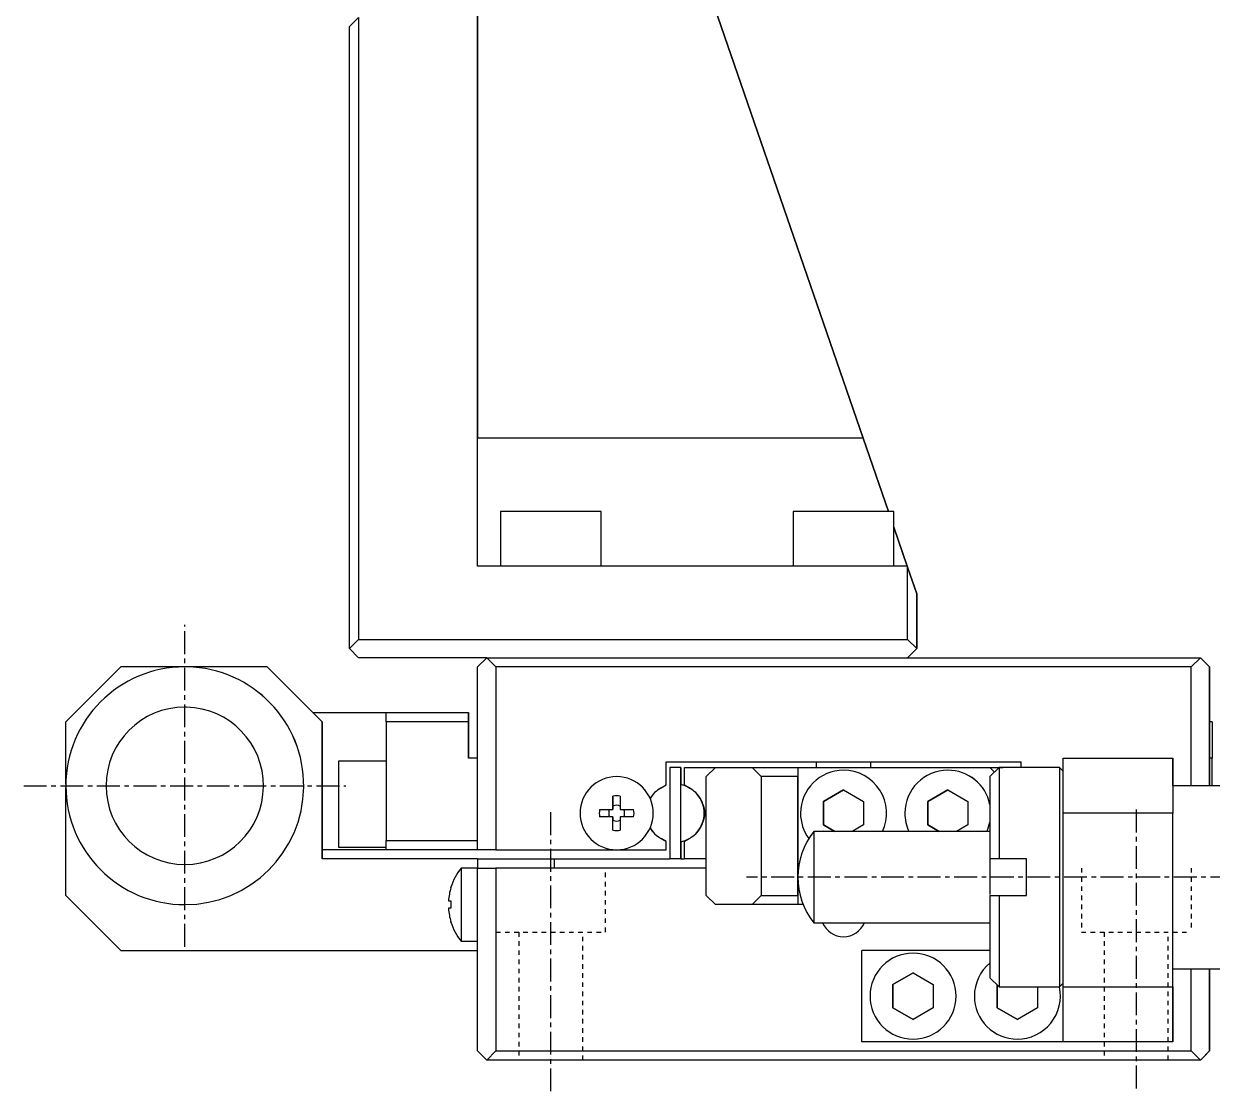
# Model space of a CAD drawing. Extents: x 93 to 329, y 82 to 330.
# Drawn here: x 225 to 290, y 82.5 to 140.8 of the extents above; entities that cross this region are included whole.
import ezdxf

# ---------------------------------------------------------------- set-up
doc = ezdxf.new("R2010")
doc.units = 0
doc.linetypes.add('CENTER', pattern=[2, 1.25, -0.25, 0.25, -0.25])
doc.linetypes.add('DOT', pattern=[0.5, 0.25, -0.25])
doc.layers.get('0').update_dxf_attribs({"linetype": 'CONTINUOUS'})
doc.layers.add('CENTER', color=1, linetype='CENTER')

msp = doc.modelspace()

# ---------------------------------------------------------------- linework, layer by layer
at = {"color": 7, "linetype": 'CONTINUOUS'}
for p, q in [((249.8, 179.357), (249.8, 118.156)), ((249.8, 111.156), (249.8, 179.357)), ((270.874, 118.156), (249.8, 179.357)), ((249.8, 179.357), (270.873, 118.156)), ((242.8, 140.656), (243.3, 141.156)), ((243.3, 141.156), (243.3, 107.156)), ((242.8, 106.656), (242.8, 140.656)), ((270.873, 118.156), (272.251, 114.156)), ((272.251, 114.156), (270.874, 118.156)), ((253.8, 114.156), (251.05, 114.156)), ((251.05, 114.156), (251.05, 111.156)), ((256.55, 114.156), (253.8, 114.156)), ((256.55, 111.156), (256.55, 114.156)), ((269.8, 114.156), (267.05, 114.156)), ((267.05, 114.156), (267.05, 111.156)), ((272.55, 114.156), (269.8, 114.156)), ((272.55, 111.156), (272.55, 114.156)), ((273.284, 111.156), (272.55, 113.288)), ((272.55, 113.287), (273.284, 111.156)), ((273.283, 111.156), (249.8, 111.156)), ((273.284, 111.156), (273.283, 111.156)), ((273.3, 111.108), (273.283, 111.156)), ((273.284, 111.156), (273.301, 111.108)), ((273.284, 111.156), (273.284, 111.156)), ((273.3, 107.156), (273.3, 111.108)), ((273.3, 111.108), (273.8, 109.656)), ((273.801, 109.656), (273.301, 111.108)), ((273.8, 109.656), (273.8, 106.656)), ((273.801, 109.656), (273.8, 109.656)), ((273.801, 106.656), (273.801, 109.656)), ((243.3, 107.156), (242.8, 106.656)), ((242.8, 106.656), (243.3, 106.156)), ((243.3, 107.156), (273.3, 107.156)), ((273.8, 106.656), (273.3, 107.156)), ((273.3, 106.156), (273.8, 106.656)), ((273.801, 106.656), (273.301, 106.156)), ((273.8, 106.656), (273.801, 106.656)), ((250.3, 106.156), (243.3, 106.156)), ((249.8, 105.656), (250.3, 106.156)), ((250.3, 106.156), (252.3, 106.156)), ((250.3, 106.156), (250.8, 105.656)), ((252.3, 106.156), (252.301, 106.156)), ((252.3, 106.156), (252.3, 106.156)), ((252.301, 106.156), (268.3, 106.156)), ((268.3, 106.156), (268.301, 106.156)), ((268.301, 106.156), (268.5, 106.156)), ((268.5, 106.156), (284.3, 106.156)), ((268.5, 106.156), (268.5, 106.156)), ((284.3, 106.156), (284.301, 106.156)), ((284.3, 106.156), (284.3, 106.156)), ((284.301, 106.156), (289.3, 106.156)), ((288.8, 105.656), (289.3, 106.156)), ((289.3, 106.156), (289.8, 105.656)), ((289.3, 106.156), (289.301, 106.156)), ((289.801, 105.656), (289.301, 106.156)), ((230.3, 105.656), (227.3, 102.656)), ((233.8, 105.656), (230.3, 105.656)), ((233.796, 105.656), (233.796, 105.656)), ((238.3, 105.656), (233.8, 105.656)), ((238.3, 105.656), (241.3, 102.656)), ((241.3, 102.656), (238.3, 105.656)), ((238.3, 105.656), (238.3, 105.656)), ((249.8, 95.656), (249.8, 105.656)), ((288.8, 105.656), (250.8, 105.656)), ((250.8, 105.656), (250.8, 95.656)), ((288.8, 99.156), (288.8, 105.656)), ((289.8, 105.656), (289.8, 99.156)), ((289.801, 105.656), (289.8, 105.656)), ((289.801, 102.656), (289.801, 105.656)), ((227.3, 99.248), (227.3, 102.656)), ((240.8, 103.156), (244.8, 103.156)), ((241.3, 102.656), (241.3, 95.156)), ((241.3, 95.156), (241.3, 102.656)), ((241.3, 102.656), (241.3, 102.656)), ((244.8, 103.156), (249.3, 103.156)), ((244.8, 102.656), (244.8, 103.156)), ((249.3, 102.656), (244.8, 102.656)), ((244.8, 102.656), (244.8, 96.156)), ((249.3, 103.156), (249.3, 102.656)), ((249.3, 103.156), (249.301, 103.156)), ((249.3, 100.656), (249.3, 102.656)), ((249.301, 102.656), (249.301, 103.156)), ((249.301, 102.656), (249.301, 100.656)), ((289.95, 102.656), (289.8, 102.656)), ((289.8, 100.656), (289.8, 102.656)), ((289.95, 102.656), (289.95, 102.656)), ((289.95, 102.656), (289.95, 100.656)), ((242.2, 100.506), (242.2, 95.806)), ((244.8, 100.506), (242.2, 100.506)), ((249.8, 100.656), (249.3, 100.656)), ((260.1, 100.456), (271.1, 100.456)), ((260.1, 99.201), (260.1, 100.456)), ((260.101, 99.201), (260.101, 100.456)), ((260.3, 100.156), (260.3, 95.156)), ((260.9, 100.156), (260.3, 100.156)), ((260.9, 95.156), (260.9, 100.156)), ((260.9, 100.156), (260.901, 100.156)), ((260.901, 100.156), (260.901, 99.215)), ((261.1, 99.201), (261.1, 100.156)), ((261.1, 100.156), (262.8, 100.156)), ((262.8, 100.156), (262.3, 99.656)), ((262.8, 100.156), (263.5, 100.156)), ((263.5, 100.156), (264.799, 100.156)), ((263.5, 100.156), (263.5, 100.156)), ((264.799, 100.156), (267.299, 100.156)), ((265.299, 99.656), (264.799, 100.156)), ((267.299, 100.156), (267.299, 99.656)), ((267.299, 100.156), (267.3, 100.156)), ((267.3, 100.156), (267.3, 94.196)), ((267.3, 100.156), (273.5, 100.156)), ((268.3, 100.456), (268.3, 100.156)), ((271.1, 100.456), (271.3, 100.456)), ((271.1, 100.456), (271.1, 100.456)), ((271.3, 100.456), (279.5, 100.456)), ((271.3, 100.156), (271.3, 100.456)), ((273.5, 100.156), (277.8, 100.156)), ((273.5, 100.156), (273.5, 100.156)), ((278.3, 100.156), (277.8, 99.656)), ((277.8, 100.156), (278.05, 99.906)), ((278.05, 99.906), (277.8, 100.156)), ((277.8, 100.156), (278.3, 100.156)), ((281.6, 100.156), (278.3, 100.156)), ((278.3, 100.156), (278.5, 100.156)), ((279.3, 100.156), (278.7, 100.156)), ((279.5, 100.156), (279.5, 100.456)), ((281.799, 99.956), (281.6, 100.156)), ((281.799, 100.656), (287.799, 100.656)), ((281.799, 97.656), (281.799, 100.656)), ((287.799, 100.656), (287.799, 97.656)), ((287.8, 100.656), (287.799, 100.656)), ((287.8, 99.156), (287.8, 100.656)), ((289.8, 99.156), (289.8, 100.656)), ((289.95, 99.156), (289.95, 100.656)), ((262.3, 93.156), (262.3, 99.656)), ((267.299, 99.656), (265.299, 99.656)), ((265.299, 99.656), (265.299, 93.156)), ((267.299, 93.156), (267.299, 99.656)), ((227.3, 93.156), (227.3, 99.065)), ((259.806, 99.031), (260.1, 99.201)), ((259.834, 99.047), (260.101, 99.201)), ((260.101, 99.201), (260.1, 99.201)), ((260.9, 99.215), (260.9, 99.306)), ((260.9, 99.306), (260.9, 99.215)), ((260.9, 99.215), (260.9, 99.306)), ((260.9, 99.306), (260.9, 99.215)), ((260.9, 99.215), (260.9, 99.306)), ((260.9, 99.306), (260.9, 99.215)), ((260.9, 99.215), (260.9, 99.306)), ((260.9, 99.306), (260.9, 99.215)), ((260.9, 99.215), (260.9, 99.306)), ((260.9, 99.306), (260.9, 99.215)), ((260.9, 99.215), (260.9, 99.306)), ((260.9, 99.306), (260.9, 99.215)), ((260.9, 99.215), (260.9, 99.306)), ((260.9, 99.306), (260.9, 99.215)), ((260.9, 96.006), (260.9, 99.306)), ((260.9, 99.306), (260.9, 99.215)), ((261.1, 99.201), (261.394, 99.031)), ((269.8, 98.926), (268.7, 98.291)), ((268.7, 98.291), (269.8, 98.926)), ((269.8, 98.926), (270.9, 98.291)), ((275.5, 98.926), (274.4, 98.291)), ((274.4, 98.291), (275.5, 98.926)), ((275.5, 98.926), (276.6, 98.291)), ((296.05, 99.156), (287.8, 99.156)), ((257.2, 98.585), (257.2, 98.043)), ((257.2, 97.856), (257.2, 98.585)), ((257.6, 98.585), (257.6, 97.856)), ((268.7, 98.291), (268.7, 97.021)), ((268.7, 97.021), (268.7, 98.291)), ((270.9, 98.291), (270.9, 97.021)), ((274.4, 98.291), (274.4, 97.021)), ((274.4, 97.021), (274.4, 98.291)), ((276.6, 98.291), (276.6, 97.021)), ((256.471, 97.856), (257.2, 97.856)), ((257.2, 97.456), (256.471, 97.456)), ((257.2, 98.043), (257.2, 97.856)), ((257.2, 97.456), (257.2, 97.27)), ((257.2, 96.728), (257.2, 97.456)), ((257.6, 97.856), (258.329, 97.856)), ((258.329, 97.456), (257.6, 97.456)), ((257.6, 97.456), (257.6, 96.728)), ((287.799, 97.656), (281.799, 97.656)), ((281.799, 88.156), (281.799, 97.656)), ((287.799, 88.156), (287.799, 97.656)), ((257.2, 96.728), (257.2, 97.27)), ((268.7, 97.021), (269.332, 96.656)), ((269.332, 96.656), (268.7, 97.021)), ((270.9, 97.021), (270.268, 96.656)), ((274.4, 97.021), (275.032, 96.656)), ((275.032, 96.656), (274.4, 97.021)), ((276.6, 97.021), (275.968, 96.656)), ((244.8, 96.156), (249.8, 96.156)), ((244.8, 95.656), (244.8, 96.156)), ((260.1, 96.112), (259.806, 96.281)), ((260.101, 96.112), (259.834, 96.266)), ((261.394, 96.281), (261.1, 96.112)), ((261.301, 96.232), (261.301, 96.228)), ((277.799, 96.656), (268.177, 96.656)), ((268.177, 96.656), (268.177, 91.656)), ((244.8, 95.656), (241.3, 95.656)), ((242.2, 95.806), (244.8, 95.806)), ((249.8, 95.656), (244.8, 95.656)), ((250.8, 95.656), (249.8, 95.656)), ((250.8, 95.656), (257.4, 95.656)), ((257.401, 95.656), (260.1, 95.656)), ((260.1, 96.112), (260.101, 96.112)), ((260.1, 95.656), (260.1, 96.112)), ((260.1, 95.656), (260.101, 95.656)), ((260.101, 95.656), (260.101, 96.112)), ((260.9, 96.097), (260.9, 96.006)), ((260.9, 96.006), (260.9, 96.097)), ((260.9, 96.006), (260.9, 96.097)), ((260.9, 96.006), (260.9, 96.097)), ((260.9, 96.006), (260.9, 96.097)), ((260.9, 96.006), (260.9, 96.097)), ((260.9, 96.006), (260.9, 96.097)), ((260.9, 96.006), (260.9, 96.097)), ((260.9, 96.097), (260.9, 96.006)), ((260.9, 96.097), (260.9, 96.006)), ((260.9, 96.097), (260.9, 96.006)), ((260.9, 96.097), (260.9, 96.006)), ((260.9, 96.097), (260.9, 96.006)), ((260.9, 96.097), (260.9, 96.006)), ((260.9, 96.097), (260.9, 96.006)), ((260.901, 96.097), (260.901, 95.156)), ((261.1, 95.156), (261.1, 96.112)), ((249.8, 95.156), (241.3, 95.156)), ((249.8, 95.156), (254, 95.156)), ((249.8, 95.156), (249.8, 94.656)), ((254, 95.156), (260.3, 95.156)), ((254, 94.656), (254, 95.156)), ((260.9, 95.156), (260.3, 95.156)), ((260.9, 95.156), (261.1, 95.156)), ((260.9, 95.156), (260.9, 95.156)), ((262.3, 95.156), (261.1, 95.156)), ((277.799, 95.156), (277.799, 93.203)), ((278.299, 95.156), (277.799, 95.156)), ((279.799, 95.156), (278.299, 95.156)), ((279.799, 93.156), (279.799, 95.156)), ((249.8, 94.656), (248.902, 94.656)), ((248.902, 94.656), (248.902, 90.656)), ((249.8, 84.656), (249.8, 94.656)), ((249.8, 94.656), (250.8, 94.656)), ((250.8, 94.656), (250.8, 84.656)), ((262.3, 94.656), (250.8, 94.656)), ((248.345, 93.585), (248.345, 93.606)), ((248.345, 93.606), (248.345, 93.585)), ((267.3, 94.116), (267.3, 92.656)), ((227.3, 93.156), (230.3, 90.156)), ((262.3, 93.156), (262.8, 92.656)), ((264.799, 92.656), (265.299, 93.156)), ((265.299, 93.156), (267.299, 93.156)), ((267.299, 93.156), (267.299, 92.656)), ((277.799, 93.156), (278.299, 93.156)), ((278.299, 93.156), (279.799, 93.156)), ((233.803, 92.656), (233.803, 92.656)), ((248.213, 92.856), (248.345, 92.856)), ((248.345, 92.456), (248.213, 92.456)), ((248.345, 92.856), (248.345, 92.456)), ((264.799, 92.656), (262.8, 92.656)), ((267.299, 92.656), (264.799, 92.656)), ((267.3, 92.656), (267.299, 92.656)), ((267.591, 92.656), (267.3, 92.656)), ((248.345, 91.728), (248.345, 91.706)), ((248.345, 91.706), (248.345, 91.728)), ((268.177, 91.656), (277.799, 91.656)), ((248.902, 90.656), (249.8, 90.656)), ((230.3, 90.156), (249.8, 90.156)), ((270.8, 85.156), (270.8, 90.156)), ((277.799, 90.156), (270.8, 90.156)), ((287.8, 89.156), (296.05, 89.156)), ((287.8, 85.156), (287.8, 89.156)), ((288.8, 84.656), (288.8, 89.156)), ((289.8, 89.156), (289.8, 84.656)), ((289.801, 84.656), (289.801, 89.156)), ((273.6, 88.926), (272.5, 88.291)), ((272.5, 88.291), (273.6, 88.926)), ((273.6, 88.926), (274.7, 88.291)), ((277.8, 88.656), (278.3, 88.156)), ((281.6, 88.156), (281.799, 88.356)), ((272.5, 88.291), (272.5, 87.021)), ((272.5, 87.021), (272.5, 88.291)), ((274.7, 88.291), (274.7, 87.021)), ((278.2, 88.256), (278.2, 87.021)), ((278.2, 87.021), (278.2, 88.256)), ((278.3, 88.156), (281.6, 88.156)), ((280.4, 88.156), (280.4, 87.021)), ((281.799, 88.156), (287.799, 88.156)), ((281.799, 85.156), (281.799, 88.156)), ((287.799, 88.156), (287.799, 85.156)), ((289.8, 86.081), (289.8, 88.231)), ((289.8, 88.231), (289.8, 87.156)), ((289.8, 86.081), (289.8, 88.231)), ((289.8, 88.231), (289.8, 87.156)), ((289.8, 87.156), (289.8, 86.081)), ((289.8, 87.156), (289.8, 86.081)), ((272.5, 87.021), (273.6, 86.386)), ((273.6, 86.386), (272.5, 87.021)), ((274.7, 87.021), (273.6, 86.386)), ((278.2, 87.021), (279.3, 86.386)), ((279.3, 86.386), (278.2, 87.021)), ((280.4, 87.021), (279.3, 86.386)), ((281.799, 85.156), (270.8, 85.156)), ((287.799, 85.156), (281.799, 85.156)), ((287.799, 85.156), (287.8, 85.156)), ((250.3, 84.156), (249.8, 84.656)), ((250.8, 84.656), (250.3, 84.156)), ((250.8, 84.656), (288.8, 84.656)), ((289.3, 84.156), (288.8, 84.656)), ((289.8, 84.656), (289.3, 84.156)), ((289.3, 84.156), (289.65, 84.506)), ((289.65, 84.506), (289.3, 84.156)), ((289.301, 84.156), (289.801, 84.656)), ((289.65, 84.506), (289.65, 84.506)), ((289.8, 84.656), (289.801, 84.656)), ((289.3, 84.156), (250.3, 84.156)), ((289.3, 84.156), (289.3, 84.156)), ((289.301, 84.156), (289.3, 84.156)), ((289.3, 84.156), (289.3, 84.156))]:
    msp.add_line(p, q, dxfattribs=at)
at = {"color": 9, "linetype": 'CONTINUOUS'}
for p, q in [((270.873, 118.156), (249.8, 118.156)), ((289.95, 100.656), (289.8, 100.656))]:
    msp.add_line(p, q, dxfattribs=at)
at = {"color": 3, "linetype": 'DOT'}
for p, q in [((256.8, 91.156), (256.8, 94.656)), ((282.8, 94.656), (282.8, 91.156)), ((288.8, 94.656), (288.8, 91.156)), ((250.8, 91.156), (256.8, 91.156)), ((252.05, 91.156), (252.05, 84.156)), ((255.55, 84.156), (255.55, 91.156)), ((282.8, 91.156), (288.8, 91.156)), ((284.05, 91.156), (284.05, 84.156)), ((287.55, 84.156), (287.55, 91.156))]:
    msp.add_line(p, q, dxfattribs=at)
at = {"color": 7, "linetype": 'CONTINUOUS'}
for points in [[(249.8, 111.156, 0), (249.8, 111.157, 0), (249.8, 111.158, 0), (249.8, 111.161, 0), (249.8, 111.165, 0), (249.8, 111.169, 0), (249.8, 111.175, 0), (249.8, 111.182, 0), (249.8, 111.19, 0), (249.8, 111.199, 0), (249.8, 111.209, 0), (249.8, 111.22, 0), (249.8, 111.232, 0), (249.8, 111.245, 0), (249.8, 111.259, 0), (249.8, 111.275, 0), (249.8, 111.291, 0), (249.8, 111.308, 0), (249.8, 111.326, 0), (249.8, 111.346, 0), (249.8, 111.366, 0), (249.8, 111.387, 0), (249.8, 111.41, 0), (249.8, 111.433, 0), (249.8, 111.458, 0), (249.8, 111.483, 0), (249.8, 111.51, 0), (249.8, 111.537, 0), (249.8, 111.565, 0), (249.8, 111.595, 0), (249.8, 111.625, 0), (249.8, 111.657, 0), (249.8, 111.689, 0), (249.8, 111.723, 0), (249.8, 111.757, 0), (249.8, 111.792, 0), (249.8, 111.828, 0), (249.8, 111.866, 0), (249.8, 111.904, 0), (249.8, 111.943, 0), (249.8, 111.983, 0), (249.8, 112.024, 0), (249.8, 112.066, 0), (249.8, 112.108, 0), (249.8, 112.152, 0), (249.8, 112.197, 0), (249.8, 112.242, 0), (249.8, 112.289, 0), (249.8, 112.336, 0), (249.8, 112.384, 0), (249.8, 112.433, 0), (249.8, 112.483, 0), (249.8, 112.534, 0), (249.8, 112.585, 0), (249.8, 112.638, 0), (249.8, 112.691, 0), (249.8, 112.745, 0), (249.8, 112.8, 0), (249.8, 112.856, 0), (249.8, 112.912, 0), (249.8, 112.97, 0), (249.8, 113.028, 0), (249.8, 113.087, 0), (249.8, 113.146, 0), (249.8, 113.207, 0), (249.8, 113.268, 0), (249.8, 113.33, 0), (249.8, 113.392, 0), (249.8, 113.455, 0), (249.8, 113.519, 0), (249.8, 113.584, 0), (249.8, 113.649, 0), (249.8, 113.716, 0), (249.8, 113.782, 0), (249.8, 113.85, 0), (249.8, 113.918, 0), (249.8, 113.986, 0), (249.8, 114.056, 0), (249.8, 114.126, 0), (249.8, 114.196, 0), (249.8, 114.267, 0), (249.8, 114.339, 0), (249.8, 114.411, 0), (249.8, 114.484, 0), (249.8, 114.558, 0), (249.8, 114.632, 0), (249.8, 114.706, 0), (249.8, 114.781, 0), (249.8, 114.857, 0), (249.8, 114.933, 0), (249.8, 115.009, 0), (249.8, 115.086, 0), (249.8, 115.163, 0), (249.8, 115.241, 0), (249.8, 115.32, 0), (249.8, 115.398, 0), (249.8, 115.478, 0), (249.8, 115.557, 0), (249.8, 115.637, 0), (249.8, 115.717, 0), (249.8, 115.798, 0), (249.8, 115.879, 0), (249.8, 115.961, 0), (249.8, 116.042, 0), (249.8, 116.124, 0), (249.8, 116.207, 0), (249.8, 116.289, 0), (249.8, 116.372, 0), (249.8, 116.455, 0), (249.8, 116.539, 0), (249.8, 116.623, 0), (249.8, 116.707, 0), (249.8, 116.791, 0), (249.8, 116.875, 0), (249.8, 116.96, 0), (249.8, 117.044, 0), (249.8, 117.129, 0), (249.8, 117.214, 0), (249.8, 117.299, 0), (249.8, 117.385, 0), (249.8, 117.47, 0), (249.8, 117.556, 0), (249.8, 117.641, 0), (249.8, 117.727, 0), (249.8, 117.813, 0), (249.8, 117.899, 0), (249.8, 117.985, 0), (249.8, 118.07, 0), (249.8, 118.156, 0)], [(278.3, 100.156, 0), (278.3, 100.156, 0), (278.3, 100.155, 0), (278.3, 100.153, 0), (278.3, 100.151, 0), (278.3, 100.147, 0), (278.3, 100.143, 0), (278.3, 100.139, 0), (278.3, 100.133, 0), (278.3, 100.127, 0), (278.3, 100.12, 0), (278.3, 100.113, 0), (278.3, 100.104, 0), (278.3, 100.095, 0), (278.3, 100.086, 0), (278.3, 100.075, 0), (278.3, 100.064, 0), (278.3, 100.052, 0), (278.3, 100.04, 0), (278.3, 100.027, 0), (278.3, 100.013, 0), (278.3, 99.998, 0), (278.3, 99.983, 0), (278.3, 99.966, 0), (278.3, 99.95, 0), (278.3, 99.932, 0), (278.3, 99.914, 0), (278.3, 99.895, 0), (278.3, 99.876, 0), (278.3, 99.856, 0), (278.3, 99.835, 0), (278.3, 99.813, 0), (278.3, 99.791, 0), (278.3, 99.768, 0), (278.3, 99.744, 0), (278.3, 99.72, 0), (278.3, 99.695, 0), (278.3, 99.669, 0), (278.3, 99.643, 0), (278.3, 99.616, 0), (278.299, 99.588, 0), (278.299, 99.56, 0), (278.299, 99.531, 0), (278.299, 99.502, 0), (278.299, 99.472, 0), (278.299, 99.441, 0), (278.299, 99.409, 0), (278.299, 99.377, 0), (278.299, 99.344, 0), (278.299, 99.311, 0), (278.299, 99.277, 0), (278.299, 99.243, 0), (278.299, 99.207, 0), (278.299, 99.171, 0), (278.299, 99.135, 0), (278.299, 99.098, 0), (278.299, 99.061, 0), (278.299, 99.022, 0), (278.299, 98.984, 0), (278.299, 98.944, 0), (278.299, 98.904, 0), (278.299, 98.864, 0), (278.299, 98.823, 0), (278.299, 98.781, 0), (278.299, 98.739, 0), (278.299, 98.696, 0), (278.299, 98.653, 0), (278.299, 98.609, 0), (278.299, 98.565, 0), (278.299, 98.52, 0), (278.299, 98.474, 0), (278.299, 98.428, 0), (278.299, 98.382, 0), (278.299, 98.335, 0), (278.299, 98.288, 0), (278.299, 98.24, 0), (278.299, 98.191, 0), (278.299, 98.142, 0), (278.299, 98.093, 0), (278.299, 98.043, 0), (278.299, 97.993, 0), (278.299, 97.942, 0), (278.299, 97.891, 0), (278.299, 97.839, 0), (278.299, 97.787, 0), (278.299, 97.734, 0), (278.299, 97.681, 0), (278.299, 97.628, 0), (278.299, 97.574, 0), (278.299, 97.519, 0), (278.299, 97.465, 0), (278.299, 97.41, 0), (278.299, 97.354, 0), (278.299, 97.299, 0), (278.299, 97.242, 0), (278.299, 97.186, 0), (278.299, 97.129, 0), (278.299, 97.071, 0), (278.299, 97.014, 0), (278.299, 96.956, 0), (278.299, 96.897, 0), (278.299, 96.839, 0), (278.299, 96.78, 0), (278.299, 96.72, 0), (278.299, 96.661, 0), (278.299, 96.601, 0), (278.299, 96.54, 0), (278.299, 96.48, 0), (278.299, 96.419, 0), (278.299, 96.358, 0), (278.299, 96.297, 0), (278.299, 96.235, 0), (278.299, 96.174, 0), (278.299, 96.111, 0), (278.299, 96.049, 0), (278.299, 95.987, 0), (278.299, 95.924, 0), (278.299, 95.861, 0), (278.299, 95.798, 0), (278.299, 95.734, 0), (278.299, 95.671, 0), (278.299, 95.607, 0), (278.299, 95.543, 0), (278.299, 95.479, 0), (278.299, 95.415, 0), (278.299, 95.35, 0), (278.299, 95.286, 0), (278.299, 95.221, 0), (278.299, 95.156, 0)], [(281.6, 100.156, 0), (281.6, 100.154, 0), (281.6, 100.149, 0), (281.6, 100.14, 0), (281.6, 100.127, 0), (281.6, 100.111, 0), (281.6, 100.091, 0), (281.6, 100.068, 0), (281.6, 100.041, 0), (281.6, 100.011, 0), (281.6, 99.977, 0), (281.6, 99.939, 0), (281.6, 99.898, 0), (281.6, 99.853, 0), (281.6, 99.806, 0), (281.6, 99.754, 0), (281.6, 99.7, 0), (281.6, 99.642, 0), (281.599, 99.58, 0), (281.599, 99.516, 0), (281.599, 99.448, 0), (281.599, 99.377, 0), (281.599, 99.303, 0), (281.599, 99.225, 0), (281.599, 99.145, 0), (281.599, 99.062, 0), (281.599, 98.976, 0), (281.599, 98.886, 0), (281.599, 98.794, 0), (281.599, 98.7, 0), (281.599, 98.602, 0), (281.599, 98.502, 0), (281.599, 98.399, 0), (281.599, 98.294, 0), (281.599, 98.186, 0), (281.599, 98.075, 0), (281.599, 97.963, 0), (281.599, 97.848, 0), (281.599, 97.731, 0), (281.599, 97.611, 0), (281.599, 97.49, 0), (281.599, 97.366, 0), (281.599, 97.241, 0), (281.599, 97.114, 0), (281.599, 96.985, 0), (281.599, 96.854, 0), (281.599, 96.722, 0), (281.599, 96.588, 0), (281.599, 96.452, 0), (281.599, 96.316, 0), (281.599, 96.178, 0), (281.599, 96.038, 0), (281.599, 95.898, 0), (281.599, 95.757, 0), (281.599, 95.614, 0), (281.599, 95.471, 0), (281.599, 95.327, 0), (281.599, 95.182, 0), (281.599, 95.037, 0), (281.599, 94.891, 0), (281.599, 94.744, 0), (281.599, 94.598, 0), (281.599, 94.451, 0), (281.599, 94.303, 0), (281.599, 94.156, 0), (281.599, 94.009, 0), (281.599, 93.862, 0), (281.599, 93.715, 0), (281.599, 93.568, 0), (281.599, 93.422, 0), (281.599, 93.276, 0), (281.599, 93.13, 0), (281.599, 92.986, 0), (281.599, 92.842, 0), (281.599, 92.698, 0), (281.599, 92.556, 0), (281.599, 92.415, 0), (281.599, 92.274, 0), (281.599, 92.135, 0), (281.599, 91.997, 0), (281.599, 91.86, 0), (281.599, 91.725, 0), (281.599, 91.591, 0), (281.599, 91.459, 0), (281.599, 91.328, 0), (281.599, 91.199, 0), (281.599, 91.072, 0), (281.599, 90.946, 0), (281.599, 90.823, 0), (281.599, 90.701, 0), (281.599, 90.582, 0), (281.599, 90.465, 0), (281.599, 90.35, 0), (281.599, 90.237, 0), (281.599, 90.127, 0), (281.599, 90.019, 0), (281.599, 89.914, 0), (281.599, 89.811, 0), (281.599, 89.71, 0), (281.599, 89.613, 0), (281.599, 89.518, 0), (281.599, 89.426, 0), (281.599, 89.337, 0), (281.599, 89.251, 0), (281.599, 89.167, 0), (281.599, 89.087, 0), (281.599, 89.01, 0), (281.599, 88.936, 0), (281.599, 88.865, 0), (281.599, 88.797, 0), (281.599, 88.732, 0), (281.6, 88.671, 0), (281.6, 88.613, 0), (281.6, 88.558, 0), (281.6, 88.507, 0), (281.6, 88.459, 0), (281.6, 88.415, 0), (281.6, 88.374, 0), (281.6, 88.336, 0), (281.6, 88.302, 0), (281.6, 88.272, 0), (281.6, 88.245, 0), (281.6, 88.221, 0), (281.6, 88.201, 0), (281.6, 88.185, 0), (281.6, 88.172, 0), (281.6, 88.163, 0), (281.6, 88.158, 0), (281.6, 88.156, 0)], [(277.8, 99.656, 0), (277.8, 99.656, 0), (277.8, 99.655, 0), (277.8, 99.653, 0), (277.8, 99.651, 0), (277.8, 99.648, 0), (277.8, 99.645, 0), (277.8, 99.641, 0), (277.8, 99.636, 0), (277.8, 99.63, 0), (277.8, 99.624, 0), (277.8, 99.617, 0), (277.8, 99.61, 0), (277.8, 99.602, 0), (277.8, 99.593, 0), (277.8, 99.584, 0), (277.8, 99.574, 0), (277.8, 99.563, 0), (277.8, 99.552, 0), (277.8, 99.54, 0), (277.8, 99.527, 0), (277.8, 99.514, 0), (277.8, 99.501, 0), (277.8, 99.486, 0), (277.8, 99.471, 0), (277.8, 99.455, 0), (277.8, 99.439, 0), (277.8, 99.422, 0), (277.8, 99.405, 0), (277.8, 99.387, 0), (277.8, 99.368, 0), (277.8, 99.349, 0), (277.8, 99.329, 0), (277.8, 99.308, 0), (277.8, 99.287, 0), (277.8, 99.265, 0), (277.8, 99.243, 0), (277.8, 99.219, 0), (277.8, 99.196, 0), (277.8, 99.172, 0), (277.8, 99.147, 0), (277.8, 99.122, 0), (277.8, 99.096, 0), (277.8, 99.069, 0), (277.8, 99.042, 0), (277.799, 99.014, 0), (277.799, 98.986, 0), (277.799, 98.957, 0), (277.799, 98.928, 0), (277.799, 98.898, 0), (277.799, 98.868, 0), (277.799, 98.837, 0), (277.799, 98.805, 0), (277.799, 98.773, 0), (277.799, 98.74, 0), (277.799, 98.707, 0), (277.799, 98.673, 0), (277.799, 98.639, 0), (277.799, 98.604, 0), (277.799, 98.569, 0), (277.799, 98.533, 0), (277.799, 98.496, 0), (277.799, 98.459, 0), (277.799, 98.422, 0), (277.799, 98.384, 0), (277.799, 98.346, 0), (277.799, 98.307, 0), (277.799, 98.267, 0), (277.799, 98.228, 0), (277.799, 98.187, 0), (277.799, 98.147, 0), (277.799, 98.105, 0), (277.799, 98.064, 0), (277.799, 98.021, 0), (277.799, 97.979, 0), (277.799, 97.936, 0), (277.799, 97.892, 0), (277.799, 97.848, 0), (277.799, 97.804, 0), (277.799, 97.759, 0), (277.799, 97.713, 0), (277.799, 97.668, 0), (277.799, 97.622, 0), (277.799, 97.575, 0), (277.799, 97.528, 0), (277.799, 97.481, 0), (277.799, 97.433, 0), (277.799, 97.385, 0), (277.799, 97.337, 0), (277.799, 97.288, 0), (277.799, 97.239, 0), (277.799, 97.189, 0), (277.799, 97.139, 0), (277.799, 97.089, 0), (277.799, 97.038, 0), (277.799, 96.987, 0), (277.799, 96.936, 0), (277.799, 96.884, 0), (277.799, 96.832, 0), (277.799, 96.78, 0), (277.799, 96.728, 0), (277.799, 96.675, 0), (277.799, 96.621, 0), (277.799, 96.568, 0), (277.799, 96.514, 0), (277.799, 96.46, 0), (277.799, 96.406, 0), (277.799, 96.351, 0), (277.799, 96.297, 0), (277.799, 96.242, 0), (277.799, 96.186, 0), (277.799, 96.131, 0), (277.799, 96.075, 0), (277.799, 96.019, 0), (277.799, 95.963, 0), (277.799, 95.906, 0), (277.799, 95.85, 0), (277.799, 95.793, 0), (277.799, 95.736, 0), (277.799, 95.678, 0), (277.799, 95.621, 0), (277.799, 95.564, 0), (277.799, 95.506, 0), (277.799, 95.448, 0), (277.799, 95.39, 0), (277.799, 95.332, 0), (277.799, 95.273, 0), (277.799, 95.215, 0), (277.799, 95.156, 0)], [(277.799, 93.156, 0), (277.799, 93.098, 0), (277.799, 93.039, 0), (277.799, 92.981, 0), (277.799, 92.923, 0), (277.799, 92.865, 0), (277.799, 92.807, 0), (277.799, 92.749, 0), (277.799, 92.692, 0), (277.799, 92.634, 0), (277.799, 92.577, 0), (277.799, 92.52, 0), (277.799, 92.463, 0), (277.799, 92.406, 0), (277.799, 92.35, 0), (277.799, 92.294, 0), (277.799, 92.238, 0), (277.799, 92.182, 0), (277.799, 92.126, 0), (277.799, 92.071, 0), (277.799, 92.016, 0), (277.799, 91.961, 0), (277.799, 91.907, 0), (277.799, 91.852, 0), (277.799, 91.798, 0), (277.799, 91.745, 0), (277.799, 91.691, 0), (277.799, 91.638, 0), (277.799, 91.585, 0), (277.799, 91.533, 0), (277.799, 91.48, 0), (277.799, 91.428, 0), (277.799, 91.377, 0), (277.799, 91.325, 0), (277.799, 91.275, 0), (277.799, 91.224, 0), (277.799, 91.174, 0), (277.799, 91.124, 0), (277.799, 91.074, 0), (277.799, 91.025, 0), (277.799, 90.976, 0), (277.799, 90.927, 0), (277.799, 90.879, 0), (277.799, 90.832, 0), (277.799, 90.784, 0), (277.799, 90.737, 0), (277.799, 90.691, 0), (277.799, 90.645, 0), (277.799, 90.599, 0), (277.799, 90.554, 0), (277.799, 90.509, 0), (277.799, 90.465, 0), (277.799, 90.421, 0), (277.799, 90.377, 0), (277.799, 90.334, 0), (277.799, 90.291, 0), (277.799, 90.249, 0), (277.799, 90.207, 0), (277.799, 90.166, 0), (277.799, 90.125, 0), (277.799, 90.085, 0), (277.799, 90.045, 0), (277.799, 90.006, 0), (277.799, 89.967, 0), (277.799, 89.928, 0), (277.799, 89.891, 0), (277.799, 89.853, 0), (277.799, 89.816, 0), (277.799, 89.78, 0), (277.799, 89.744, 0), (277.799, 89.709, 0), (277.799, 89.674, 0), (277.799, 89.64, 0), (277.799, 89.606, 0), (277.799, 89.573, 0), (277.799, 89.54, 0), (277.799, 89.508, 0), (277.799, 89.476, 0), (277.799, 89.445, 0), (277.799, 89.415, 0), (277.799, 89.385, 0), (277.799, 89.355, 0), (277.799, 89.326, 0), (277.799, 89.298, 0), (277.8, 89.27, 0), (277.8, 89.243, 0), (277.8, 89.217, 0), (277.8, 89.191, 0), (277.8, 89.166, 0), (277.8, 89.141, 0), (277.8, 89.117, 0), (277.8, 89.093, 0), (277.8, 89.07, 0), (277.8, 89.048, 0), (277.8, 89.026, 0), (277.8, 89.005, 0), (277.8, 88.984, 0), (277.8, 88.964, 0), (277.8, 88.945, 0), (277.8, 88.926, 0), (277.8, 88.908, 0), (277.8, 88.89, 0), (277.8, 88.874, 0), (277.8, 88.857, 0), (277.8, 88.841, 0), (277.8, 88.826, 0), (277.8, 88.812, 0), (277.8, 88.798, 0), (277.8, 88.785, 0), (277.8, 88.773, 0), (277.8, 88.761, 0), (277.8, 88.749, 0), (277.8, 88.739, 0), (277.8, 88.729, 0), (277.8, 88.72, 0), (277.8, 88.711, 0), (277.8, 88.703, 0), (277.8, 88.695, 0), (277.8, 88.689, 0), (277.8, 88.683, 0), (277.8, 88.677, 0), (277.8, 88.672, 0), (277.8, 88.668, 0), (277.8, 88.664, 0), (277.8, 88.662, 0), (277.8, 88.659, 0), (277.8, 88.658, 0), (277.8, 88.657, 0), (277.8, 88.656, 0)], [(278.299, 93.156, 0), (278.299, 93.091, 0), (278.299, 93.027, 0), (278.299, 92.962, 0), (278.299, 92.898, 0), (278.299, 92.834, 0), (278.299, 92.77, 0), (278.299, 92.706, 0), (278.299, 92.642, 0), (278.299, 92.578, 0), (278.299, 92.515, 0), (278.299, 92.452, 0), (278.299, 92.389, 0), (278.299, 92.326, 0), (278.299, 92.264, 0), (278.299, 92.201, 0), (278.299, 92.139, 0), (278.299, 92.077, 0), (278.299, 92.016, 0), (278.299, 91.954, 0), (278.299, 91.893, 0), (278.299, 91.833, 0), (278.299, 91.772, 0), (278.299, 91.712, 0), (278.299, 91.652, 0), (278.299, 91.592, 0), (278.299, 91.533, 0), (278.299, 91.474, 0), (278.299, 91.415, 0), (278.299, 91.357, 0), (278.299, 91.299, 0), (278.299, 91.241, 0), (278.299, 91.184, 0), (278.299, 91.127, 0), (278.299, 91.07, 0), (278.299, 91.014, 0), (278.299, 90.958, 0), (278.299, 90.903, 0), (278.299, 90.848, 0), (278.299, 90.793, 0), (278.299, 90.739, 0), (278.299, 90.685, 0), (278.299, 90.632, 0), (278.299, 90.579, 0), (278.299, 90.526, 0), (278.299, 90.474, 0), (278.299, 90.422, 0), (278.299, 90.371, 0), (278.299, 90.32, 0), (278.299, 90.27, 0), (278.299, 90.22, 0), (278.299, 90.17, 0), (278.299, 90.121, 0), (278.299, 90.073, 0), (278.299, 90.025, 0), (278.299, 89.978, 0), (278.299, 89.931, 0), (278.299, 89.884, 0), (278.299, 89.838, 0), (278.299, 89.793, 0), (278.299, 89.748, 0), (278.299, 89.704, 0), (278.299, 89.66, 0), (278.299, 89.617, 0), (278.299, 89.574, 0), (278.299, 89.531, 0), (278.299, 89.49, 0), (278.299, 89.449, 0), (278.299, 89.408, 0), (278.299, 89.368, 0), (278.299, 89.329, 0), (278.299, 89.29, 0), (278.299, 89.252, 0), (278.299, 89.215, 0), (278.299, 89.177, 0), (278.299, 89.141, 0), (278.299, 89.105, 0), (278.299, 89.07, 0), (278.299, 89.035, 0), (278.299, 89.001, 0), (278.299, 88.968, 0), (278.299, 88.935, 0), (278.299, 88.903, 0), (278.299, 88.872, 0), (278.299, 88.841, 0), (278.299, 88.811, 0), (278.299, 88.781, 0), (278.299, 88.752, 0), (278.299, 88.724, 0), (278.3, 88.697, 0), (278.3, 88.669, 0), (278.3, 88.643, 0), (278.3, 88.618, 0), (278.3, 88.593, 0), (278.3, 88.568, 0), (278.3, 88.545, 0), (278.3, 88.522, 0), (278.3, 88.499, 0), (278.3, 88.478, 0), (278.3, 88.457, 0), (278.3, 88.437, 0), (278.3, 88.417, 0), (278.3, 88.398, 0), (278.3, 88.38, 0), (278.3, 88.363, 0), (278.3, 88.346, 0), (278.3, 88.33, 0), (278.3, 88.315, 0), (278.3, 88.3, 0), (278.3, 88.286, 0), (278.3, 88.273, 0), (278.3, 88.26, 0), (278.3, 88.248, 0), (278.3, 88.237, 0), (278.3, 88.227, 0), (278.3, 88.217, 0), (278.3, 88.208, 0), (278.3, 88.2, 0), (278.3, 88.192, 0), (278.3, 88.186, 0), (278.3, 88.179, 0), (278.3, 88.174, 0), (278.3, 88.169, 0), (278.3, 88.165, 0), (278.3, 88.162, 0), (278.3, 88.159, 0), (278.3, 88.158, 0), (278.3, 88.157, 0), (278.3, 88.156, 0)]]:
    msp.add_polyline3d(points, dxfattribs=at)
for centre, radius, start, end in [((233.799, 99.156), 6.5, 90.03178, 270.03178), ((233.8, 99.156), 6.5, 88.73071, 90.03178), ((233.799, 99.156), 6.5, 88.73071, 90.03178), ((233.8, 99.156), 6.5, 270.03178, 88.73071), ((233.799, 99.156), 6.5, 270.03178, 88.73071), ((233.799, 99.156), 4.3, 90.03178, 270.03178), ((233.799, 99.156), 4.3, 88.73071, 90.03178), ((233.799, 99.156), 4.3, 270.03178, 88.73071), ((233.799, 99.156), 4.3, 270.03178, 88.73071), ((257.4, 97.656), 2, 90, 180), ((257.4, 97.656), 2, 270, 90), ((257.4, 97.656), 2, 270, 90), ((269.8, 97.656), 2.35, 90.00134, 180.00032), ((269.8, 97.656), 2.35, 334.81556, 90.00134), ((269.8, 97.656), 2.35, 334.81556, 90.00134), ((275.5, 97.656), 2.35, 90.00134, 180.00032), ((275.5, 97.656), 2.35, 11.86506, 90.00134), ((275.5, 97.656), 2.35, 11.87092, 90.00134), ((260.715, 97.541), 1.75, 135, 148.11847), ((260.6, 97.656), 1.587, 120, 135), ((260.6, 97.656), 1.587, 60.002, 79.08795), ((260.6, 97.656), 1.587, 60.00315, 79.09061), ((260.6, 97.656), 1.587, 60.84215, 79.09592), ((260.6, 97.656), 1.587, 60.92659, 79.09857), ((260.6, 97.656), 1.587, 61.14306, 79.10653), ((260.6, 97.656), 1.587, 45, 60), ((260.485, 97.541), 1.75, 3.76474, 45), ((260.6, 97.656), 1.587, 0, 42.97408), ((260.6, 97.656), 1.587, 0, 42.4503), ((257.4, 97.656), 0.95, 77.8468, 102.1532), ((257.4, 97.656), 0.435, 62.63352, 117.36648), ((260.716, 97.541), 1.75, 139.20832, 148.14601), ((260.6, 97.656), 1.587, 0, 41.62876), ((260.6, 97.656), 1.587, 0, 41.28155), ((260.6, 97.656), 1.587, 0, 40.38381), ((257.4, 97.656), 2, 180, 270), ((257.4, 97.656), 0.95, 167.8468, 192.1532), ((257.4, 97.656), 0.435, 152.63352, 207.36648), ((257.4, 97.656), 0.435, 332.63352, 27.36648), ((257.4, 97.656), 0.95, 347.8468, 12.1532), ((260.485, 97.771), 1.75, 315, 356.23526), ((260.6, 97.656), 1.587, 317.0259, 0), ((260.6, 97.656), 1.587, 317.54969, 0), ((260.6, 97.656), 1.587, 318.37123, 0), ((260.6, 97.656), 1.587, 318.71845, 0), ((260.6, 97.656), 1.587, 319.61619, 0), ((269.8, 97.656), 2.35, 180.00032, 216.18385), ((275.5, 97.656), 2.35, 180.00032, 205.18444), ((257.4, 97.656), 0.435, 242.63352, 297.36648), ((260.716, 97.771), 1.75, 211.85399, 220.79169), ((260.715, 97.771), 1.75, 211.88153, 225), ((275.5, 97.656), 2.35, 334.81556, 348.1325), ((275.5, 97.656), 2.35, 334.81556, 348.12665), ((257.4, 97.656), 0.95, 257.8468, 282.1532), ((260.6, 97.656), 1.587, 225, 240), ((260.6, 97.656), 1.587, 280.91129, 299.48891), ((260.6, 97.656), 1.587, 280.90864, 299.35926), ((260.6, 97.656), 1.587, 280.90333, 299.15785), ((260.6, 97.656), 1.587, 280.90067, 299.07342), ((260.6, 97.656), 1.587, 280.89271, 298.85695), ((260.6, 97.656), 1.587, 300, 315), ((271.3, 94.156), 4, 141.31781, 218.68219), ((251.4, 92.656), 3.2, 141.31781, 162.72999), ((251.4, 92.656), 3.194, 163.09474, 176.40965), ((251.4, 92.656), 3.194, 183.59035, 196.90526), ((251.4, 92.656), 3.2, 197.27001, 218.68219), ((269.8, 92.156), 1.25, 203.57798, 270), ((269.8, 92.156), 1.25, 203.57798, 270), ((269.8, 92.156), 1.25, 270, 336.42202), ((273.6, 87.656), 2.35, 90.00134, 180.00039), ((273.6, 87.656), 2.35, 270.00134, 90.00134), ((273.6, 87.656), 2.35, 270.00134, 90.00134), ((279.3, 87.656), 2.35, 129.66931, 180.00039), ((279.3, 87.656), 2.35, 270.00134, 12.28449), ((279.3, 87.656), 2.35, 270.00134, 12.28449), ((273.6, 87.656), 2.35, 180.00039, 270.00134), ((279.3, 87.656), 2.35, 180.00039, 270.00134)]:
    msp.add_arc(centre, radius, start, end, dxfattribs=at)
at = {"color": 9, "linetype": 'CONTINUOUS'}
msp.add_arc((269.8, 92.156), 1.25, 203.57798, 270, dxfattribs=at)
at = {"layer": 'CENTER', "color": 1, "linetype": 'CENTER'}
for p, q in [((233.799, 90.356), (233.799, 107.956)), ((224.999, 99.156), (242.599, 99.156)), ((253.8, 82.456), (253.8, 97.856)), ((285.8, 97.856), (285.8, 82.456)), ((329.1, 94.156), (264.5, 94.156))]:
    msp.add_line(p, q, dxfattribs=at)

doc.saveas('drawing.dxf')
